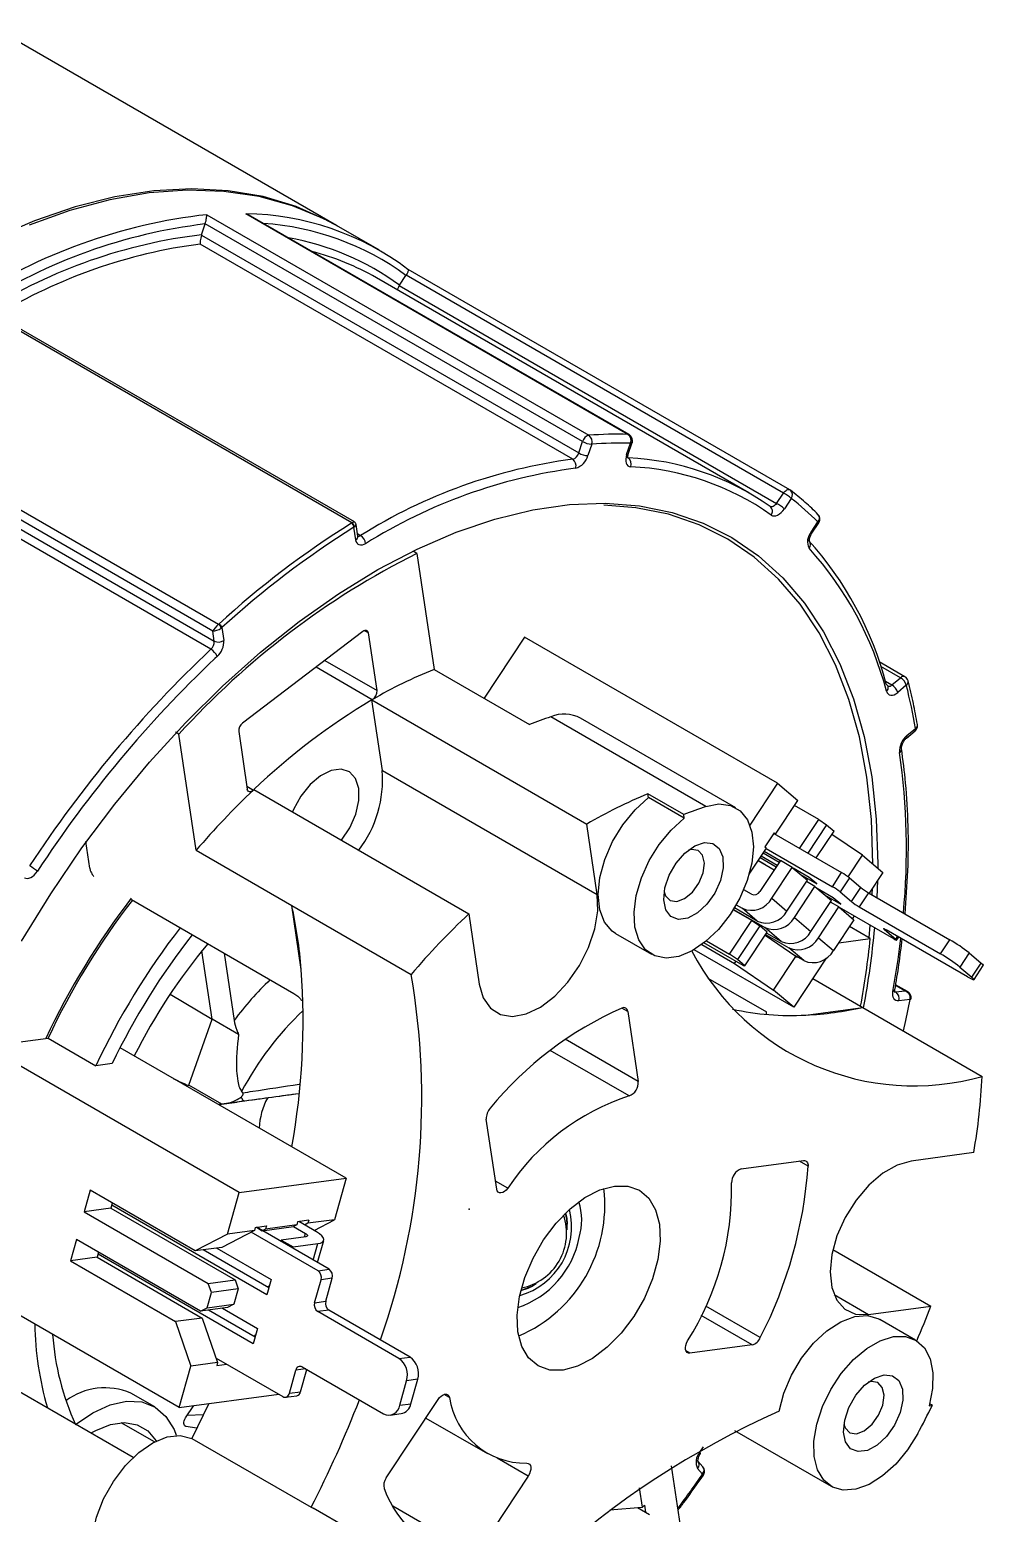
# Model space of a CAD drawing. Header units: millimetres. Extents: x 2517 to 77584, y 486 to 45347.
# Drawn here: x 3176.26 to 3193.2, y 1574.85 to 1601.2 of the extents above; entities that cross this region are included whole.
import ezdxf

# ---------------------------------------------------------------- set-up
doc = ezdxf.new("R2010")
doc.units = ezdxf.units.MM
doc.layers.add('实线', color=7, linetype='Continuous', lineweight=25)

msp = doc.modelspace()

# ---------------------------------------------------------------- linework, layer by layer
at = {"layer": '实线'}
for p, q in [((3181.7098, 1597.7259), (3175.6853, 1601.2038)), ((3179.4034, 1597.9181), (3186.1916, 1593.9993)), ((3186.8866, 1594.0168), (3180.0983, 1597.9356)), ((3186.907, 1594.0112), (3180.1435, 1597.9157)), ((3179.3124, 1597.5612), (3179.3765, 1597.7531)), ((3186.0815, 1593.8881), (3179.378, 1597.7579)), ((3182.4735, 1597.2851), (3181.7523, 1597.7015)), ((3185.9051, 1593.5744), (3179.2866, 1597.3952)), ((3179.3106, 1597.5553), (3186.0138, 1593.6856)), ((3182.8277, 1596.6653), (3182.9441, 1596.8393)), ((3189.6504, 1592.9738), (3182.9469, 1596.8437)), ((3189.7631, 1593.0315), (3182.9812, 1596.9466)), ((3189.0368, 1592.9766), (3182.4182, 1596.7974)), ((3182.8243, 1596.66), (3189.5275, 1592.7903)), ((3181.9812, 1592.4433), (3175.1509, 1596.3864)), ((3182.0271, 1592.4609), (3175.2751, 1596.3587)), ((3172.7839, 1594.587), (3179.6143, 1590.6439)), ((3179.5117, 1590.5238), (3172.8076, 1594.394)), ((3172.8361, 1594.2122), (3179.5386, 1590.3429)), ((3179.4798, 1590.2), (3172.8613, 1594.0208)), ((3186.0138, 1593.6856), (3186.0815, 1593.8881)), ((3186.2429, 1593.841), (3186.1752, 1593.6385)), ((3186.8642, 1593.6559), (3186.9319, 1593.8583)), ((3186.8932, 1593.6668), (3186.9608, 1593.8693)), ((3189.5275, 1592.7903), (3189.6504, 1592.9738)), ((3189.788, 1592.8786), (3189.6652, 1592.695)), ((3182.0539, 1592.1415), (3182.0203, 1592.3673)), ((3182.0878, 1592.2082), (3182.0566, 1592.4176)), ((3190.14, 1592.2785), (3190.2628, 1592.462)), ((3190.1549, 1592.2607), (3190.2777, 1592.4442)), ((3182.081, 1592.2536), (3182.138, 1592.2207)), ((3183.1349, 1591.9023), (3183.0692, 1591.9402)), ((3183.1349, 1591.9023), (3183.4417, 1589.8423)), ((3179.5386, 1590.3429), (3179.5117, 1590.5238)), ((3179.6737, 1590.5834), (3179.7073, 1590.3576)), ((3182.1797, 1590.5142), (3180.0426, 1588.8896)), ((3182.2768, 1590.4888), (3182.2062, 1590.5296)), ((3182.4291, 1589.4659), (3182.2768, 1590.4888)), ((3185.0493, 1590.417), (3184.3301, 1589.3294)), ((3189.5465, 1587.8208), (3185.0493, 1590.417)), ((3179.5896, 1590.0717), (3179.5482, 1590.033)), ((3181.5035, 1590.0002), (3182.4291, 1589.4659)), ((3191.8072, 1589.7125), (3191.3514, 1589.9756)), ((3182.3457, 1589.3044), (3181.3467, 1589.881)), ((3183.4417, 1589.8423), (3185.1388, 1588.8626)), ((3191.7289, 1589.6936), (3191.3781, 1589.8962)), ((3191.5758, 1589.5662), (3191.7289, 1589.6936)), ((3191.4598, 1589.6331), (3191.5758, 1589.5662)), ((3191.5099, 1589.5357), (3191.5096, 1589.5367)), ((3191.8321, 1589.5595), (3191.6789, 1589.4321)), ((3182.3373, 1589.2995), (3186.1557, 1587.0952)), ((3182.5238, 1588.0476), (3182.3373, 1589.2995)), ((3188.2734, 1587.4086), (3185.5157, 1589.0006)), ((3188.8042, 1587.3828), (3186.0465, 1588.9748)), ((3178.9102, 1588.6908), (3178.8516, 1588.7247)), ((3179.2171, 1586.6308), (3178.9102, 1588.6908)), ((3179.972, 1588.7368), (3180.1244, 1587.7138)), ((3191.8354, 1588.6227), (3191.9885, 1588.7502)), ((3191.8435, 1588.666), (3191.9966, 1588.7934)), ((3182.5238, 1588.0476), (3186.3421, 1585.8433)), ((3180.1165, 1587.7671), (3180.2341, 1587.6992)), ((3180.2421, 1587.7068), (3184.0605, 1585.5024)), ((3187.8785, 1587.2634), (3187.2421, 1587.6308)), ((3187.2519, 1587.565), (3187.2421, 1587.6308)), ((3189.5465, 1587.8208), (3189.0525, 1587.0738)), ((3189.5465, 1587.8208), (3189.9069, 1587.5149)), ((3187.8883, 1587.1977), (3187.2519, 1587.565)), ((3189.5112, 1586.9165), (3189.9069, 1587.5149)), ((3190.276, 1587.1786), (3189.8479, 1587.4257)), ((3186.3421, 1585.8433), (3186.1557, 1587.0952)), ((3187.8883, 1587.1977), (3187.8785, 1587.2634)), ((3189.9358, 1586.6641), (3190.276, 1587.1786)), ((3190.4142, 1587.0843), (3190.081, 1586.5803)), ((3190.276, 1587.1786), (3190.4142, 1587.0843)), ((3190.4142, 1587.0843), (3190.5477, 1586.971)), ((3189.4845, 1586.9391), (3189.3197, 1586.6898)), ((3189.4776, 1586.9286), (3190.6835, 1586.2325)), ((3189.5112, 1586.9165), (3189.4845, 1586.9391)), ((3189.4955, 1586.9183), (3189.5112, 1586.9165)), ((3190.2318, 1586.4933), (3190.5477, 1586.971)), ((3191.055, 1586.5404), (3190.5092, 1586.9128)), ((3177.3252, 1586.3148), (3177.2549, 1586.7871)), ((3179.2171, 1586.6308), (3180.9142, 1585.6511)), ((3188.0138, 1586.6451), (3187.9611, 1586.6328)), ((3189.0415, 1586.2061), (3189.3464, 1586.6671)), ((3189.2909, 1586.5832), (3189.5756, 1586.4188)), ((3189.593, 1586.4451), (3189.3082, 1586.6094)), ((3189.3197, 1586.6898), (3189.3464, 1586.6671)), ((3189.3429, 1586.6619), (3190.5186, 1585.9832)), ((3190.8003, 1586.1552), (3191.055, 1586.5404)), ((3191.055, 1586.5404), (3191.4154, 1586.2345)), ((3189.3223, 1586.3767), (3189.2007, 1586.4468)), ((3189.2007, 1586.4468), (3189.4855, 1586.2825)), ((3189.5947, 1586.4477), (3189.232, 1585.8991)), ((3189.2354, 1586.4993), (3189.5201, 1586.3349)), ((3189.5375, 1586.3612), (3189.2528, 1586.5255)), ((3189.4441, 1585.7767), (3189.8068, 1586.3252)), ((3189.8068, 1586.3252), (3189.5947, 1586.4477)), ((3189.8068, 1586.3252), (3190.0738, 1586.0986)), ((3190.1068, 1586.1485), (3189.82, 1586.314)), ((3189.7111, 1585.5501), (3190.0738, 1586.0986)), ((3189.9535, 1586.2007), (3190.2403, 1586.0352)), ((3190.2073, 1585.9853), (3190.0565, 1586.0724)), ((3190.2403, 1586.0352), (3190.1068, 1586.1485)), ((3190.5186, 1585.9832), (3190.6835, 1586.2325)), ((3190.8217, 1586.1382), (3190.6569, 1585.8889)), ((3190.8217, 1586.1382), (3191.022, 1585.9683)), ((3191.4154, 1586.2345), (3191.1724, 1585.8669)), ((3191.3201, 1586.0903), (3191.3087, 1585.7882)), ((3178.0681, 1585.7536), (3180.9531, 1584.0881)), ((3189.0812, 1585.8484), (3188.943, 1585.9282)), ((3189.4441, 1585.7767), (3189.7111, 1585.5501)), ((3189.8446, 1585.4368), (3190.2073, 1585.9853)), ((3190.2073, 1585.9853), (3190.501, 1585.736)), ((3190.534, 1585.7859), (3190.2472, 1585.9515)), ((3190.3807, 1585.8381), (3190.6675, 1585.6726)), ((3190.6675, 1585.6726), (3190.534, 1585.7859)), ((3190.6569, 1585.8889), (3190.8571, 1585.7189)), ((3190.8571, 1585.7189), (3191.022, 1585.9683)), ((3191.1602, 1585.874), (3190.9954, 1585.6246)), ((3191.1602, 1585.874), (3192.6027, 1585.0412)), ((3191.2261, 1585.8359), (3191.231, 1585.9556)), ((3180.9142, 1585.6511), (3183.0355, 1584.4265)), ((3181.0837, 1584.5127), (3180.9142, 1585.6511)), ((3184.0605, 1585.5024), (3184.2469, 1584.2506)), ((3189.089, 1585.3834), (3188.7584, 1585.5743)), ((3188.7617, 1585.5796), (3189.3168, 1585.2591)), ((3189.1833, 1585.3724), (3188.7781, 1585.6064)), ((3188.8099, 1585.6605), (3188.9163, 1585.5991)), ((3189.1833, 1585.3724), (3188.9163, 1585.5991)), ((3190.1383, 1585.1875), (3190.501, 1585.736)), ((3190.2718, 1585.0742), (3190.6345, 1585.6227)), ((3190.6345, 1585.6227), (3190.4837, 1585.7098)), ((3190.6345, 1585.6227), (3190.9015, 1585.3961)), ((3191.6133, 1585.0541), (3190.6477, 1585.6115)), ((3190.9954, 1585.6246), (3192.4379, 1584.7919)), ((3188.6933, 1584.785), (3189.089, 1585.3834)), ((3189.2272, 1585.2891), (3188.8316, 1584.6907)), ((3189.089, 1585.3834), (3189.2272, 1585.2891)), ((3189.3607, 1585.1758), (3189.2272, 1585.2891)), ((3189.6105, 1585.0099), (3189.3168, 1585.2591)), ((3189.8446, 1585.4368), (3190.1383, 1585.1875)), ((3190.9015, 1585.3961), (3190.5388, 1584.8476)), ((3191.1928, 1585.0634), (3190.8227, 1585.277)), ((3190.9052, 1585.4629), (3190.8756, 1585.4181)), ((3191.1693, 1585.0769), (3191.1903, 1585.2983)), ((3191.4511, 1585.2303), (3191.4445, 1585.2204)), ((3191.4445, 1585.2204), (3191.6447, 1585.0504)), ((3192.9185, 1584.384), (3191.476, 1585.2167)), ((3186.6679, 1585.152), (3187.3043, 1584.7846)), ((3188.1994, 1584.9542), (3188.7811, 1584.6184)), ((3188.9336, 1584.5811), (3188.2374, 1584.983)), ((3188.2845, 1585.021), (3188.6933, 1584.785)), ((3188.9651, 1584.5774), (3189.3607, 1585.1758)), ((3189.868, 1584.7453), (3189.3222, 1585.1176)), ((3189.333, 1585.1339), (3189.744, 1584.8966)), ((3189.6105, 1585.0099), (3189.3503, 1585.1601)), ((3190.2718, 1585.0742), (3190.5388, 1584.8476)), ((3190.6318, 1584.9882), (3191.1928, 1585.0634)), ((3191.6447, 1585.0504), (3191.6777, 1585.1003)), ((3191.66, 1585.0332), (3191.697, 1585.0891)), ((3192.4379, 1584.7919), (3192.6027, 1585.0412)), ((3179.4995, 1583.6311), (3179.3189, 1584.8436)), ((3179.7126, 1584.8043), (3179.8907, 1583.6085)), ((3189.8328, 1583.841), (3188.0618, 1584.8633)), ((3188.8316, 1584.6907), (3188.6933, 1584.785)), ((3188.9651, 1584.5774), (3188.8316, 1584.6907)), ((3189.4724, 1584.1469), (3189.868, 1584.7453)), ((3190.011, 1584.67), (3189.744, 1584.8966)), ((3190.011, 1584.67), (3189.7989, 1584.7924)), ((3190.4097, 1584.7134), (3189.8328, 1583.841)), ((3189.8947, 1584.7226), (3189.868, 1584.7453)), ((3189.8947, 1584.7226), (3189.9017, 1584.7331)), ((3192.9483, 1584.8054), (3192.7835, 1584.5561)), ((3192.9483, 1584.8054), (3193.1619, 1584.6242)), ((3188.7811, 1584.6184), (3188.8054, 1584.6551)), ((3188.7811, 1584.6184), (3189.4724, 1584.1469)), ((3188.9336, 1584.5811), (3188.9651, 1584.5774)), ((3192.7835, 1584.5561), (3192.9971, 1584.3748)), ((3192.9971, 1584.3748), (3193.1619, 1584.6242)), ((3193.0352, 1584.3318), (3193.2001, 1584.5812)), ((3188.3085, 1584.3602), (3189.3483, 1583.76)), ((3190.1702, 1584.3512), (3191.0586, 1583.8383)), ((3191.8056, 1584.1349), (3191.6411, 1584.2299)), ((3191.8524, 1584.1198), (3191.6428, 1584.2408)), ((3178.7537, 1584.0751), (3179.4995, 1583.6311)), ((3189.8328, 1583.841), (3189.4724, 1584.1469)), ((3191.626, 1584.1242), (3191.6448, 1584.1133)), ((3191.6448, 1584.1133), (3191.8056, 1584.1349)), ((3191.8999, 1583.9822), (3191.6992, 1583.9553)), ((3186.8848, 1583.7661), (3186.779, 1583.8271)), ((3186.8848, 1583.7661), (3187.0699, 1582.5236)), ((3189.3494, 1583.716), (3189.3483, 1583.76)), ((3190.0467, 1583.7027), (3191.0586, 1583.8383)), ((3191.0586, 1583.8383), (3193.1799, 1582.6137)), ((3179.0872, 1582.4585), (3179.4995, 1583.6311)), ((3179.9697, 1583.3597), (3179.4995, 1583.6311)), ((3175.4837, 1583.1454), (3176.5864, 1583.2932)), ((3179.9809, 1580.5492), (3175.4837, 1583.1454)), ((3176.5864, 1583.2932), (3177.4349, 1582.8033)), ((3181.8822, 1580.804), (3177.8639, 1583.1237)), ((3187.0699, 1582.5236), (3185.7731, 1583.2722)), ((3177.7237, 1582.842), (3177.4349, 1582.8033)), ((3186.9083, 1582.2663), (3185.5074, 1583.075)), ((3179.6738, 1582.1199), (3179.0872, 1582.4585)), ((3180.0241, 1582.3441), (3180.0422, 1582.322)), ((3179.6168, 1582.1118), (3179.9453, 1582.1558)), ((3179.7574, 1582.1313), (3179.6738, 1582.1199)), ((3180.0828, 1582.1755), (3179.7574, 1582.1313)), ((3184.5556, 1580.6123), (3184.3706, 1581.8548)), ((3188.9012, 1580.9693), (3190.0057, 1581.1173)), ((3190.0871, 1581.0185), (3189.9329, 1581.1075)), ((3193.0306, 1581.2603), (3191.9178, 1581.1111)), ((3179.9809, 1580.5492), (3181.8822, 1580.804)), ((3181.8822, 1580.804), (3181.6769, 1580.0681)), ((3184.7532, 1580.628), (3184.5345, 1580.7543)), ((3177.3326, 1580.5907), (3177.2262, 1580.2091)), ((3179.1994, 1579.513), (3177.3326, 1580.5907)), ((3179.7757, 1579.8133), (3179.9809, 1580.5492)), ((3177.7015, 1580.2728), (3177.2262, 1580.2091)), ((3177.2262, 1580.2091), (3179.4324, 1578.9355)), ((3177.7267, 1580.3632), (3177.7015, 1580.2728)), ((3177.7015, 1580.2728), (3179.9077, 1578.9992)), ((3180.4744, 1578.7353), (3177.7167, 1580.3273)), ((3180.2662, 1579.9315), (3180.4642, 1579.958)), ((3180.3914, 1579.8735), (3180.9459, 1579.9478)), ((3181.0036, 1579.9778), (3180.449, 1579.9035)), ((3180.4642, 1579.958), (3180.449, 1579.9035)), ((3181.0036, 1579.9778), (3180.9459, 1579.9478)), ((3180.9459, 1579.9478), (3181.1581, 1579.8253)), ((3181.0188, 1580.0323), (3181.0036, 1579.9778)), ((3181.2168, 1580.0589), (3181.0188, 1580.0323)), ((3181.3561, 1579.8519), (3181.0388, 1580.035)), ((3181.2016, 1580.0044), (3181.144, 1579.9743)), ((3181.6769, 1580.0681), (3181.2016, 1580.0044)), ((3181.2168, 1580.0589), (3181.2016, 1580.0044)), ((3181.3114, 1579.8777), (3181.6769, 1580.0681)), ((3185.8087, 1579.8889), (3185.8087, 1579.9869)), ((3177.0894, 1579.7184), (3176.9829, 1579.3368)), ((3179.2955, 1578.4448), (3177.0894, 1579.7184)), ((3179.7757, 1579.8133), (3179.1994, 1579.513)), ((3180.251, 1579.877), (3179.6747, 1579.5767)), ((3180.251, 1579.877), (3179.7757, 1579.8133)), ((3181.3813, 1579.1612), (3180.1934, 1579.8469)), ((3180.2662, 1579.9315), (3180.251, 1579.877)), ((3181.5793, 1579.1877), (3180.2863, 1579.9342)), ((3180.2863, 1579.9342), (3180.3914, 1579.8735)), ((3180.449, 1579.9035), (3180.3914, 1579.8735)), ((3180.7212, 1579.6831), (3180.728, 1579.7073)), ((3181.1637, 1579.7657), (3180.728, 1579.7073)), ((3180.728, 1579.7073), (3180.9401, 1579.5849)), ((3181.1406, 1579.7626), (3181.1581, 1579.8253)), ((3181.3732, 1579.3067), (3181.4834, 1579.7019)), ((3177.4834, 1579.4909), (3177.4582, 1579.4005)), ((3180.2311, 1577.8631), (3177.4734, 1579.455)), ((3179.6747, 1579.5767), (3179.1994, 1579.513)), ((3180.5083, 1578.8566), (3179.3388, 1579.5317)), ((3179.5857, 1579.5648), (3180.5504, 1579.0079)), ((3180.9334, 1579.5606), (3180.9401, 1579.5849)), ((3180.9401, 1579.5849), (3181.3758, 1579.6433)), ((3181.2946, 1579.3521), (3181.3758, 1579.6433)), ((3190.528, 1579.5404), (3192.2704, 1578.5345)), ((3178.9166, 1576.7331), (3174.4194, 1579.3293)), ((3177.4582, 1579.4005), (3176.9829, 1579.3368)), ((3176.9829, 1579.3368), (3178.8497, 1578.2592)), ((3177.4582, 1579.4005), (3179.325, 1578.3229)), ((3181.3813, 1579.1612), (3181.5793, 1579.1877)), ((3179.4324, 1578.9355), (3179.9077, 1578.9992)), ((3179.4868, 1578.7775), (3179.4324, 1578.9355)), ((3179.9077, 1578.9992), (3179.9621, 1578.8412)), ((3180.5504, 1579.0079), (3180.4744, 1578.7353)), ((3180.4932, 1578.8653), (3180.4999, 1578.8896)), ((3180.5181, 1578.8921), (3180.4999, 1578.8896)), ((3180.4999, 1578.8896), (3180.515, 1578.8809)), ((3181.3217, 1578.5943), (3181.4357, 1579.0031)), ((3181.6338, 1579.0297), (3181.4357, 1579.0031)), ((3181.5198, 1578.6208), (3181.6338, 1579.0297)), ((3185.1724, 1578.8846), (3185.2572, 1578.9336)), ((3179.4108, 1578.5049), (3179.4868, 1578.7775)), ((3179.9621, 1578.8412), (3179.4868, 1578.7775)), ((3179.9621, 1578.8412), (3179.8861, 1578.5686)), ((3190.5475, 1578.7375), (3191.1576, 1578.3854)), ((3179.7708, 1578.5085), (3179.2955, 1578.4448)), ((3179.2955, 1578.4448), (3179.4108, 1578.5049)), ((3179.4108, 1578.5049), (3179.8861, 1578.5686)), ((3180.265, 1577.9844), (3179.435, 1578.4635)), ((3179.6818, 1578.4966), (3180.3072, 1578.1356)), ((3179.8861, 1578.5686), (3179.7708, 1578.5085)), ((3181.3217, 1578.5943), (3181.5198, 1578.6208)), ((3181.5742, 1578.4628), (3181.3762, 1578.4363)), ((3182.8187, 1577.6035), (3181.3762, 1578.4363)), ((3183.0167, 1577.6301), (3181.5742, 1578.4628)), ((3189.0934, 1577.8463), (3188.1905, 1578.3676)), ((3189.2384, 1577.9755), (3188.2693, 1578.5349)), ((3191.1576, 1578.3854), (3192.2704, 1578.5345)), ((3179.325, 1578.3229), (3178.8497, 1578.2592)), ((3178.8497, 1578.2592), (3179.1219, 1577.4691)), ((3179.325, 1578.3229), (3179.5972, 1577.5328)), ((3180.3072, 1578.1356), (3180.2311, 1577.8631)), ((3191.9961, 1577.9317), (3191.3597, 1578.2991)), ((3180.2499, 1577.9931), (3180.2567, 1578.0174)), ((3180.2749, 1578.0198), (3180.2567, 1578.0174)), ((3180.2567, 1578.0174), (3180.2718, 1578.0087)), ((3189.0934, 1577.8463), (3187.989, 1577.6983)), ((3179.57, 1577.6118), (3180.7579, 1576.926)), ((3182.8187, 1577.6035), (3183.0167, 1577.6301)), ((3187.989, 1577.6983), (3187.9158, 1577.7406)), ((3178.9166, 1576.7331), (3179.1219, 1577.4691)), ((3179.5972, 1577.5328), (3179.1219, 1577.4691)), ((3179.5972, 1577.5328), (3179.582, 1577.4783)), ((3179.582, 1577.4783), (3179.76, 1577.5021)), ((3180.8732, 1576.9861), (3180.9872, 1577.3949)), ((3181.1652, 1577.4188), (3180.9872, 1577.3949)), ((3181.0712, 1577.0126), (3181.1818, 1577.4092)), ((3181.1025, 1577.455), (3182.545, 1576.6222)), ((3175.6931, 1577.2382), (3178.0998, 1575.8488)), ((3182.8331, 1576.7724), (3182.9548, 1577.2085)), ((3183.1528, 1577.235), (3182.9548, 1577.2085)), ((3183.0312, 1576.7989), (3183.1528, 1577.235)), ((3191.2057, 1577.194), (3191.153, 1577.1817)), ((3178.4794, 1576.7451), (3178.0551, 1576.99)), ((3178.9166, 1576.7331), (3180.6822, 1576.9697)), ((3179.4423, 1576.8036), (3179.139, 1576.1853)), ((3180.8043, 1576.9161), (3181.0023, 1576.9427)), ((3180.8732, 1576.9861), (3181.0712, 1577.0126)), ((3182.5934, 1575.4826), (3183.5128, 1576.8731)), ((3182.8331, 1576.7724), (3183.0312, 1576.7989)), ((3183.7166, 1576.9111), (3183.6228, 1576.9652)), ((3192.2948, 1576.7732), (3192.2461, 1576.8013)), ((3179.0296, 1576.5492), (3179.174, 1576.7676)), ((3179.0595, 1576.5944), (3179.3487, 1576.6072)), ((3182.6608, 1576.5975), (3182.8589, 1576.624)), ((3183.2963, 1576.5457), (3184.3907, 1575.9139)), ((3192.2364, 1576.7653), (3192.2948, 1576.7732)), ((3178.4769, 1576.123), (3177.8863, 1576.464)), ((3179.0355, 1576.3952), (3179.0126, 1576.4084)), ((3179.2298, 1576.3648), (3179.0355, 1576.3952)), ((3188.7791, 1576.3249), (3190.4963, 1575.3335)), ((3179.139, 1576.1853), (3181.2604, 1574.9606)), ((3188.1616, 1575.9372), (3188.2294, 1576.0373)), ((3185.1148, 1575.5134), (3184.5634, 1575.8317)), ((3188.2184, 1575.6818), (3188.1297, 1575.7799)), ((3185.1148, 1575.5134), (3184.1954, 1574.1229)), ((3187.9447, 1573.7902), (3187.6608, 1575.6966)), ((3188.2143, 1575.5523), (3188.1255, 1575.6505)), ((3187.0887, 1575.3091), (3187.1401, 1574.9642)), ((3181.2604, 1574.9606), (3181.2939, 1574.9429)), ((3181.9303, 1574.5756), (3181.2939, 1574.9429)), ((3184.1954, 1574.1229), (3182.7117, 1574.9794)), ((3186.5643, 1574.9139), (3187.1401, 1574.9642)), ((3187.0558, 1574.9568), (3187.2679, 1574.8344)), ((3187.1401, 1574.9642), (3187.182, 1574.996)), ((3187.182, 1574.996), (3187.2003, 1574.8734))]:
    msp.add_line(p, q, dxfattribs=at)
at = {"layer": '实线', "flags": 128}
for points in [[(3181.731, 1597.7136), (3181.5454, 1597.8165), (3180.993, 1598.0623), (3180.4057, 1598.2386), (3179.7867, 1598.3445), (3179.1394, 1598.3794), (3178.4675, 1598.343), (3177.7747, 1598.2357), (3177.0649, 1598.0579), (3176.3421, 1597.8107), (3175.6103, 1597.4955)], [(3181.7523, 1597.7015), (3181.4871, 1597.8433), (3180.928, 1598.0761), (3180.3345, 1598.2393), (3179.7099, 1598.332), (3179.0577, 1598.3535), (3178.3816, 1598.3038), (3177.6853, 1598.1832), (3176.9728, 1597.9924), (3176.248, 1597.7323)], [(3186.8866, 1594.0168), (3186.9001, 1594.0144), (3186.907, 1594.0112)], [(3186.8642, 1593.6559), (3186.8532, 1593.6147), (3186.848, 1593.5752), (3186.8488, 1593.5387), (3186.8557, 1593.5065), (3186.8684, 1593.4798), (3186.8863, 1593.4595), (3186.909, 1593.4463), (3186.9354, 1593.4408)], [(3186.8932, 1593.6668), (3186.8924, 1593.6652), (3186.887, 1593.6603), (3186.8775, 1593.6572), (3186.8642, 1593.6559)], [(3186.9608, 1593.8693), (3186.9601, 1593.8676), (3186.9547, 1593.8628), (3186.9452, 1593.8596), (3186.9319, 1593.8583)], [(3189.6504, 1592.9738), (3189.664, 1592.9919), (3189.679, 1593.0076), (3189.695, 1593.0204), (3189.7112, 1593.0297), (3189.7271, 1593.0354), (3189.7422, 1593.0371), (3189.7558, 1593.0348), (3189.7631, 1593.0315)], [(3176.1141, 1585.015), (3176.6333, 1585.8568), (3177.1877, 1586.6704), (3177.7738, 1587.4507), (3178.3879, 1588.193), (3179.0265, 1588.8928), (3179.6855, 1589.5458), (3180.3609, 1590.148), (3181.0486, 1590.6957), (3181.7444, 1591.1855), (3182.4441, 1591.6145), (3183.1433, 1591.9801), (3183.8378, 1592.28), (3184.5233, 1592.5123), (3185.1957, 1592.6757), (3185.8508, 1592.7691), (3186.4847, 1592.7921), (3187.0934, 1592.7443), (3187.6732, 1592.6262), (3188.2206, 1592.4385), (3188.7323, 1592.1823), (3189.2051, 1591.8591), (3189.6361, 1591.471), (3190.0226, 1591.0203), (3190.3625, 1590.5098), (3190.6534, 1589.9426), (3190.8937, 1589.3221), (3191.082, 1588.6522), (3191.2169, 1587.937), (3191.2978, 1587.1808), (3191.3241, 1586.3882), (3191.3238, 1586.3123)], [(3191.2393, 1586.3841), (3191.2393, 1586.3883), (3191.2131, 1587.1771), (3191.1326, 1587.9297), (3190.9982, 1588.6416), (3190.8109, 1589.3083), (3190.5717, 1589.9258), (3190.2822, 1590.4903), (3189.944, 1590.9984), (3189.5592, 1591.447), (3189.1303, 1591.8333), (3188.6597, 1592.1549), (3188.1505, 1592.4099), (3187.6056, 1592.5968), (3187.0286, 1592.7143), (3186.4589, 1592.7609)], [(3189.5275, 1592.7903), (3189.5141, 1592.7725), (3189.4993, 1592.7569), (3189.4835, 1592.7442), (3189.4675, 1592.7348), (3189.4517, 1592.729), (3189.4368, 1592.727), (3189.4232, 1592.729), (3189.4148, 1592.7327)], [(3189.433, 1592.5841), (3189.4565, 1592.5724), (3189.4837, 1592.5685), (3189.5136, 1592.5724), (3189.5451, 1592.584), (3189.5772, 1592.6028), (3189.6086, 1592.6282), (3189.6383, 1592.6594), (3189.6652, 1592.695)], [(3190.2777, 1592.4442), (3190.2778, 1592.4446), (3190.2766, 1592.448), (3190.2715, 1592.4539), (3190.2628, 1592.462)], [(3182.2242, 1592.0745), (3182.194, 1592.0597), (3182.1647, 1592.0515), (3182.1372, 1592.0502), (3182.1123, 1592.0559), (3182.091, 1592.0684), (3182.0738, 1592.0872), (3182.0613, 1592.1119), (3182.0539, 1592.1415)], [(3190.1549, 1592.2607), (3190.155, 1592.261), (3190.1537, 1592.2645), (3190.1487, 1592.2704), (3190.14, 1592.2785)], [(3182.2768, 1590.4888), (3182.2726, 1590.505), (3182.2653, 1590.5181), (3182.2553, 1590.5276), (3182.2428, 1590.5332), (3182.2285, 1590.5346), (3182.2128, 1590.5318), (3182.1963, 1590.525), (3182.1797, 1590.5142)], [(3191.479, 1589.4549), (3191.4905, 1589.4271), (3191.5075, 1589.4055), (3191.5293, 1589.3909), (3191.5551, 1589.3839), (3191.5841, 1589.3847), (3191.6151, 1589.3932), (3191.6471, 1589.4092), (3191.6789, 1589.4321)], [(3181.801, 1586.8068), (3181.9459, 1587.0266), (3182.0516, 1587.2696), (3182.1061, 1587.5109), (3182.1047, 1587.7291), (3182.0475, 1587.9049), (3181.9394, 1588.0226), (3181.7902, 1588.0717), (3181.6131, 1588.048), (3181.4239, 1587.9535), (3181.2392, 1587.7966), (3181.0757, 1587.5912), (3180.9477, 1587.3556), (3180.9289, 1587.3103)], [(3180.2341, 1587.6992), (3180.2163, 1587.6847), (3180.198, 1587.6744), (3180.1802, 1587.6689), (3180.1638, 1587.6684), (3180.1493, 1587.673), (3180.1376, 1587.6824), (3180.1292, 1587.6963), (3180.1244, 1587.7138)], [(3186.6679, 1585.152), (3186.6076, 1585.193), (3186.4705, 1585.3534), (3186.3854, 1585.5742), (3186.3572, 1585.8433), (3186.3872, 1586.1457), (3186.474, 1586.4649), (3186.6126, 1586.7834), (3186.7954, 1587.0836), (3187.0125, 1587.349), (3187.2519, 1587.565)], [(3188.2734, 1587.4086), (3188.5019, 1587.4525), (3188.7074, 1587.4258), (3188.8791, 1587.3299), (3189.0083, 1587.1697), (3189.0883, 1586.9534), (3189.1149, 1586.6923), (3189.0868, 1586.3998), (3189.0055, 1586.091), (3188.8751, 1585.7818), (3188.7023, 1585.4882), (3188.4961, 1585.2253), (3188.2671, 1585.0067), (3188.0272, 1584.8437), (3187.7886, 1584.7446), (3187.5637, 1584.7146), (3187.3642, 1584.7552), (3187.2002, 1584.8643), (3187.0803, 1585.0364), (3187.0106, 1585.2625), (3186.9948, 1585.5309), (3187.0336, 1585.8279), (3187.1251, 1586.138), (3187.2645, 1586.4454), (3187.4446, 1586.7341), (3187.6562, 1586.9892), (3187.8883, 1587.1977)], [(3188.2443, 1586.7652), (3188.3948, 1586.7498), (3188.5083, 1586.6622), (3188.5727, 1586.512), (3188.5808, 1586.3153), (3188.532, 1586.0936), (3188.4313, 1585.8707), (3188.2898, 1585.671), (3188.1227, 1585.516), (3187.9483, 1585.4225), (3187.7853, 1585.4006), (3187.6514, 1585.4528), (3187.5613, 1585.5734), (3187.5245, 1585.7492), (3187.5451, 1585.9613), (3187.6209, 1586.1867), (3187.7437, 1586.4009), (3187.9001, 1586.5807), (3188.0732, 1586.7067), (3188.2443, 1586.7652)], [(3187.5321, 1585.8898), (3187.5551, 1585.8221), (3187.6363, 1585.7363), (3187.7553, 1585.7183), (3187.894, 1585.7708), (3188.0312, 1585.8859), (3188.1461, 1586.046), (3188.2212, 1586.2268), (3188.245, 1586.4007), (3188.214, 1586.5412), (3188.1328, 1586.6271), (3188.0138, 1586.6451), (3188.0138, 1586.6451)], [(3176.1648, 1586.1432), (3176.1886, 1586.1321), (3176.216, 1586.1287), (3176.246, 1586.1331), (3176.2776, 1586.1452), (3176.3097, 1586.1645), (3176.341, 1586.1903), (3176.3706, 1586.2217), (3176.3972, 1586.2577)], [(3184.2469, 1584.2506), (3184.3171, 1584.0071), (3184.444, 1583.8241), (3184.6204, 1583.7122), (3184.836, 1583.6778), (3185.0782, 1583.723), (3185.333, 1583.8451), (3185.5855, 1584.0371), (3185.8212, 1584.2878), (3186.0262, 1584.5826), (3186.1887, 1584.9044), (3186.2993, 1585.2344), (3186.3514, 1585.5536), (3186.3421, 1585.8433)], [(3191.4445, 1585.2204), (3191.4357, 1585.2283), (3191.4305, 1585.234), (3191.4291, 1585.2373), (3191.4316, 1585.2381), (3191.4378, 1585.2363), (3191.4475, 1585.232), (3191.4604, 1585.2254), (3191.476, 1585.2167)], [(3191.5946, 1584.1216), (3191.6855, 1584.6892), (3191.7346, 1585.0674)], [(3191.6133, 1585.0541), (3191.6288, 1585.0454), (3191.6417, 1585.0388), (3191.6514, 1585.0345), (3191.6577, 1585.0327), (3191.6601, 1585.0335), (3191.6587, 1585.0368), (3191.6535, 1585.0425), (3191.6447, 1585.0504)], [(3193.1619, 1584.6242), (3193.1839, 1584.6044), (3193.1969, 1584.5901), (3193.2004, 1584.5819), (3193.2001, 1584.5812)], [(3192.9185, 1584.384), (3192.9573, 1584.3623), (3192.9895, 1584.3458), (3193.0138, 1584.335), (3193.0294, 1584.3306), (3193.0355, 1584.3325), (3193.032, 1584.3408), (3193.0191, 1584.3551), (3192.9971, 1584.3748)], [(3191.6992, 1583.9553), (3191.672, 1583.955), (3191.6476, 1583.9617), (3191.6268, 1583.9751), (3191.6103, 1583.9948), (3191.5985, 1584.0201), (3191.5918, 1584.0504), (3191.5905, 1584.0846), (3191.5946, 1584.1216)], [(3191.7825, 1583.4204), (3191.8233, 1583.6058), (3191.8999, 1583.9822)], [(3180.0828, 1582.1755), (3180.0739, 1582.1758), (3180.0649, 1582.1791), (3180.056, 1582.1854), (3180.0473, 1582.1944), (3180.0391, 1582.2059), (3180.0315, 1582.2196), (3180.0249, 1582.2353), (3180.0193, 1582.2524)], [(3190.0057, 1581.1173), (3190.0238, 1581.1178), (3190.0403, 1581.1141), (3190.0548, 1581.1066), (3190.067, 1581.0952), (3190.0765, 1581.0803), (3190.0832, 1581.0622), (3190.0867, 1581.0415), (3190.0871, 1581.0185)], [(3191.9178, 1581.1111), (3191.6698, 1581.0398), (3191.4141, 1580.8934), (3191.1656, 1580.6804), (3190.9387, 1580.4133), (3190.7466, 1580.1075), (3190.6005, 1579.7808), (3190.5089, 1579.4522), (3190.477, 1579.1409), (3190.5068, 1578.8648), (3190.5965, 1578.6401), (3190.7409, 1578.4798), (3190.9316, 1578.3932), (3191.1576, 1578.3854)], [(3184.7532, 1580.628), (3184.7248, 1580.5948), (3184.6936, 1580.5686), (3184.6617, 1580.5513), (3184.631, 1580.5438), (3184.6034, 1580.5466), (3184.5808, 1580.5597), (3184.5645, 1580.582), (3184.5556, 1580.6123)], [(3186.6467, 1580.6671), (3186.8837, 1580.6645), (3187.0905, 1580.5905), (3187.258, 1580.4484), (3187.3788, 1580.2443), (3187.4477, 1579.9873), (3187.4616, 1579.6885), (3187.42, 1579.361), (3187.3246, 1579.0191), (3187.1797, 1578.6777), (3186.9915, 1578.3518), (3186.7684, 1578.0557), (3186.52, 1577.8021), (3186.2571, 1577.6024), (3185.9914, 1577.465), (3185.7344, 1577.3962), (3185.4973, 1577.3988), (3185.2905, 1577.4728), (3185.1231, 1577.6149), (3185.0023, 1577.819), (3184.9334, 1578.076), (3184.9195, 1578.3748), (3184.9611, 1578.7023), (3185.0565, 1579.0442), (3185.2014, 1579.3856), (3185.3895, 1579.7115), (3185.6127, 1580.0077), (3185.8611, 1580.2612), (3186.1239, 1580.461), (3186.3896, 1580.5983), (3186.6467, 1580.6671)], [(3185.8087, 1579.9869), (3185.8032, 1580.0799), (3185.7806, 1580.1865)], [(3185.7806, 1580.1865), (3185.8008, 1580.0979), (3185.8087, 1579.9869)], [(3181.1581, 1579.8253), (3181.1731, 1579.8156), (3181.1845, 1579.8058), (3181.1918, 1579.7963), (3181.1948, 1579.7876), (3181.1934, 1579.7799), (3181.1875, 1579.7735), (3181.1775, 1579.7687), (3181.1637, 1579.7657)], [(3181.3758, 1579.6433), (3181.4242, 1579.6538), (3181.4593, 1579.6705), (3181.4798, 1579.6928), (3181.4849, 1579.7198), (3181.4744, 1579.7504), (3181.4486, 1579.7834), (3181.4087, 1579.8177), (3181.3561, 1579.8519)], [(3184.9855, 1578.8091), (3185.1131, 1578.8536), (3185.1724, 1578.8846)], [(3185.1724, 1578.8846), (3185.1301, 1578.8618), (3184.9855, 1578.8091)], [(3189.5742, 1576.667), (3189.6561, 1576.9855), (3189.7904, 1577.3047), (3189.9698, 1577.6072), (3190.1843, 1577.8763), (3190.4222, 1578.0972), (3190.6705, 1578.2578), (3190.9154, 1578.3493), (3191.1435, 1578.3666), (3191.3422, 1578.3087), (3191.3597, 1578.2991)], [(3187.989, 1577.6983), (3187.9608, 1577.6995), (3187.9373, 1577.7109), (3187.9199, 1577.7319), (3187.9098, 1577.761), (3187.9075, 1577.7965), (3187.9132, 1577.8361), (3187.9266, 1577.8773), (3187.9468, 1577.9176)], [(3192.0353, 1576.2698), (3191.8551, 1575.9812), (3191.6434, 1575.7262), (3191.4112, 1575.518), (3191.1705, 1575.3673), (3190.9338, 1575.2818), (3190.7131, 1575.266), (3190.5199, 1575.3207), (3190.3642, 1575.4431), (3190.254, 1575.6269), (3190.195, 1575.8625), (3190.1902, 1576.1378), (3190.2399, 1576.4387), (3190.3415, 1576.7496), (3190.4897, 1577.0545), (3190.677, 1577.3375), (3190.8936, 1577.5843), (3191.1285, 1577.7819), (3191.3694, 1577.9203), (3191.6039, 1577.9922), (3191.82, 1577.994), (3192.0065, 1577.9255), (3192.1538, 1577.7904), (3192.2542, 1577.5956), (3192.3027, 1577.351), (3192.2966, 1577.0694), (3192.2364, 1576.7653)], [(3191.4362, 1577.3141), (3191.5867, 1577.2987), (3191.7003, 1577.2111), (3191.7646, 1577.0609), (3191.7728, 1576.8642), (3191.7239, 1576.6425), (3191.6233, 1576.4197), (3191.4817, 1576.2199), (3191.3147, 1576.0649), (3191.1402, 1575.9714), (3190.9772, 1575.9495), (3190.8434, 1576.0017), (3190.7532, 1576.1223), (3190.7164, 1576.2981), (3190.7371, 1576.5102), (3190.8129, 1576.7356), (3190.9357, 1576.9498), (3191.0921, 1577.1296), (3191.2652, 1577.2556), (3191.4362, 1577.3141)], [(3190.7241, 1576.4387), (3190.747, 1576.371), (3190.8283, 1576.2852), (3190.9473, 1576.2672), (3191.0859, 1576.3197), (3191.2232, 1576.4348), (3191.3381, 1576.5949), (3191.4132, 1576.7757), (3191.437, 1576.9496), (3191.4059, 1577.0902), (3191.3247, 1577.176), (3191.2057, 1577.194), (3191.2057, 1577.194)], [(3177.0734, 1576.4317), (3177.3798, 1576.6411), (3177.6859, 1576.7806), (3177.9797, 1576.8449), (3178.2501, 1576.8314), (3178.4867, 1576.7408), (3178.6804, 1576.5764), (3178.8236, 1576.3447), (3178.8639, 1576.2399)], [(3183.5128, 1576.8731), (3183.5399, 1576.9082), (3183.5704, 1576.9368), (3183.6023, 1576.9571), (3183.6336, 1576.9678), (3183.6624, 1576.9683), (3183.6868, 1576.9585), (3183.7052, 1576.939), (3183.7166, 1576.9111)], [(3179.0355, 1576.3952), (3179.0205, 1576.4015), (3179.0089, 1576.4132), (3179.0014, 1576.4299), (3178.9982, 1576.4507), (3178.9996, 1576.4742), (3179.0056, 1576.4994), (3179.0158, 1576.5249), (3179.0296, 1576.5492)], [(3177.3507, 1576.2813), (3177.434, 1576.3276), (3177.6974, 1576.4319), (3177.9464, 1576.4656), (3178.17, 1576.4272), (3178.3586, 1576.3184), (3178.5038, 1576.144), (3178.5072, 1576.1382)], [(3177.4143, 1573.9064), (3177.3651, 1574.1643), (3177.3759, 1574.4622), (3177.4462, 1574.7831), (3177.5719, 1575.1089), (3177.746, 1575.4211), (3177.9585, 1575.7019), (3178.1974, 1575.9353), (3178.449, 1576.1081), (3178.6992, 1576.2106), (3178.9336, 1576.2368), (3179.139, 1576.1853)], [(3185.0897, 1575.7457), (3185.1165, 1575.7412), (3185.1382, 1575.7266), (3185.1534, 1575.7029), (3185.1611, 1575.6715), (3185.1608, 1575.6344), (3185.1525, 1575.594), (3185.1369, 1575.5528), (3185.1148, 1575.5134)], [(3188.176, 1575.9186), (3188.1762, 1575.919), (3188.1751, 1575.9227), (3188.1701, 1575.9288), (3188.1616, 1575.9372)], [(3188.2279, 1575.5328), (3188.2281, 1575.5332), (3188.2272, 1575.5372), (3188.2225, 1575.5437), (3188.2143, 1575.5523)]]:
    msp.add_lwpolyline(points, dxfattribs=at)
at = {"layer": '实线'}
for centre, radius, start, end in [((3180.4816, 1588.2559), 9.7221, 96.36746, 123.25086), ((3180.0219, 1593.0194), 4.9168, 53.02351, 89.10902), ((3180.5303, 1588.2003), 9.6222, 96.88667, 122.53489), ((3180.0871, 1592.937), 4.8363, 53.79031, 86.18861), ((3180.4382, 1588.2296), 9.3992, 96.87934, 121.68315), ((3180.4899, 1588.156), 9.3173, 97.42021, 121.14507), ((3180.0651, 1592.9141), 4.6587, 53.63089, 80.25019), ((3180.1162, 1592.7924), 4.6195, 60.10952, 75.53749), ((3186.2324, 1593.8489), 0.1559, 105.15431, 165.44547), ((3186.6968, 1587.7389), 6.2808, 88.26848, 94.61334), ((3186.1106, 1593.8857), 0.1396, 341.33952, 54.53903), ((3186.8085, 1593.9088), 0.1333, 337.75157, 54.14032), ((3186.847, 1593.9073), 0.12, 0, 60.00269), ((3185.8616, 1593.7257), 0.1574, 286.04408, 345.23538), ((3186.1927, 1593.9987), 0.3606, 240.26586, 267.22564), ((3186.2603, 1594.2012), 0.3606, 240.26586, 267.22564), ((3186.7437, 1587.6343), 6.2269, 88.26854, 94.61326), ((3186.847, 1593.9073), 0.12, 341.52155, 0), ((3187.1274, 1584.2547), 9.3995, 97.47177, 122.06042), ((3187.1692, 1584.1794), 9.3159, 97.47175, 122.06045), ((3185.8235, 1593.4594), 0.1411, 342.19522, 54.64412), ((3185.8708, 1593.7188), 0.3148, 286.04402, 345.23539), ((3186.8141, 1593.4925), 0.1319, 336.93021, 54.06013), ((3186.6747, 1588.862), 4.7423, 54.75309, 87.37944), ((3186.7205, 1588.7456), 4.7001, 54.75313, 87.37941), ((3189.1405, 1592.0903), 1.0202, 50.59998, 60.01075), ((3189.7031, 1592.9276), 0.12, 52.54694, 60.00269), ((3189.7035, 1592.9442), 0.107, 322.15268, 47.26422), ((3186.8695, 1589.0728), 4.796, 44.96477, 52.5164), ((3189.3486, 1592.6489), 0.1064, 322.44788, 53.8049), ((3189.0176, 1591.9067), 1.0202, 50.60009, 60.01009), ((3190.178, 1592.511), 0.12, 0, 44.9993), ((3190.1848, 1592.5289), 0.1028, 319.36655, 40.62398), ((3190.6058, 1578.6421), 16.2741, 122.02297, 132.46007), ((3190.6128, 1578.6288), 16.2043, 122.02304, 132.46002), ((3181.9254, 1592.3594), 0.0952, 4.73989, 57.65222), ((3181.9442, 1592.3654), 0.0862, 6.21161, 64.57943), ((3190.178, 1592.511), 0.12, 326.20472, 0), ((3182.0164, 1592.2025), 0.0716, 301.59679, 4.57949), ((3182.0994, 1592.2764), 0.0677, 259.91684, 304.75808), ((3182.0376, 1592.063), 0.187, 3.53084, 57.50782), ((3190.3302, 1592.1117), 0.253, 138.7533, 207.97407), ((3185.5393, 1588.0227), 6.1367, 14.67732, 42.11858), ((3190.0261, 1592.0602), 0.105, 320.188, 37.54635), ((3189.686, 1578.9), 14.5594, 116.74107, 137.74197), ((3185.5953, 1587.9138), 6.0822, 14.67728, 42.11859), ((3179.5156, 1590.5223), 0.1567, 19.82968, 50.96231), ((3179.554, 1590.5387), 0.1277, 20.51006, 59.12646), ((3179.3599, 1590.3329), 0.179, 312.03805, 3.2094), ((3179.6108, 1590.4895), 0.1634, 243.77849, 306.2008), ((3179.3499, 1590.3376), 0.358, 312.03782, 3.20956), ((3194.0808, 1574.7067), 21.2892, 133.30188, 146.83924), ((3194.0786, 1574.703), 21.122, 133.46622, 146.83557), ((3179.3447, 1589.9731), 0.264, 21.92933, 59.22076), ((3186.5423, 1582.1386), 8.3042, 111.92353, 120.3552), ((3191.7814, 1589.6473), 0.07, 68.41178, 138.59747), ((3191.608, 1589.494), 0.2334, 16.31368, 58.81201), ((3191.7472, 1589.6085), 0.12, 14.63471, 60.00269), ((3182.2505, 1589.4559), 0.1789, 302.12237, 3.20681), ((3191.442, 1589.5151), 0.0711, 22.40839, 61.5951), ((3191.4318, 1589.5188), 0.0794, 306.44215, 17.10027), ((3191.5198, 1589.6198), 0.0775, 260.57385, 316.20153), ((3191.4549, 1589.3665), 0.2334, 16.31278, 58.8129), ((3191.7829, 1589.6247), 0.0817, 307.02801, 9.95294), ((3182.9771, 1587.2565), 9.1496, 9.67017, 14.57871), ((3188.224, 1579.3813), 11.5336, 120.69006, 133.79297), ((3187.723, 1582.3904), 6.969, 108.4651, 111.76552), ((3185.7536, 1588.4226), 0.625, 62.05624, 112.37257), ((3180.1519, 1588.7465), 0.1801, 127.36393, 183.08629), ((3192.0714, 1588.388), 0.3594, 129.34837, 183.22729), ((3191.8041, 1588.6509), 0.0422, 318.25632, 20.90778), ((3191.9118, 1588.8424), 0.12, 309.76548, 0), ((3191.9574, 1588.7784), 0.042, 317.83252, 20.96673), ((3191.957, 1588.8552), 0.0734, 302.66042, 5.77766), ((3191.9118, 1588.8424), 0.12, 0, 9.72424), ((3191.6744, 1588.4291), 0.0722, 301.84918, 3.38875), ((3179.6805, 1586.654), 12.1535, 354.62651, 8.10651), ((3180.4307, 1587.8936), 2.0987, 322.99365, 4.20965), ((3190.3138, 1577.0863), 14.6367, 133.52393, 139.30078), ((3190.372, 1579.9117), 8.3294, 112.07123, 120.41067), ((3190.486, 1580.7834), 6.9849, 108.46767, 111.91941), ((3175.6872, 1585.3611), 1.1437, 51.62167, 60.01278), ((3190.127, 1585.2683), 1.1133, 51.39036, 60.01158), ((3188.6714, 1577.598), 13.3946, 142.36163, 154.86382), ((3188.5916, 1577.6448), 13.2676, 142.37422, 154.80338), ((3189.0822, 1585.979), 0.4146, 246.41122, 330.78817), ((3189.1286, 1585.9569), 0.1185, 246.41108, 330.78757), ((3189.9622, 1585.019), 1.1133, 51.39036, 60.01158), ((3191.7167, 1586.8382), 1.1133, 231.39055, 240.01139), ((3172.3184, 1583.7889), 8.7951, 4.72052, 12.22348), ((3194.1271, 1574.8867), 14.6298, 133.47919, 139.3017), ((3189.3492, 1585.7524), 0.4146, 246.41121, 330.78818), ((3191.5517, 1586.5888), 1.1132, 231.39007, 240.01212), ((3189.4401, 1577.155), 13.2676, 142.37422, 154.80338), ((3189.4827, 1585.6391), 0.4146, 246.41116, 330.78824), ((3176.1055, 1586.6372), 15.2289, 349.37658, 354.77948), ((3189.0243, 1577.3948), 12.545, 141.93096, 154.26456), ((3187.2063, 1578.4461), 10.1554, 140.02314, 153.50162), ((3189.7764, 1585.3898), 0.4146, 246.41116, 330.78819), ((3189.9099, 1585.2765), 0.4146, 246.41117, 330.78818), ((3176.1142, 1586.6069), 15.1574, 349.55969, 354.15537), ((3191.2118, 1582.6309), 2.7829, 51.38992, 60.01194), ((3191.969, 1586.897), 4.4512, 207.51725, 285.78563), ((3190.1769, 1585.0499), 0.4146, 246.41115, 330.7882), ((3191.0468, 1582.3814), 2.783, 51.39011, 60.01176), ((3168.6449, 1583.5977), 12.4724, 349.67434, 4.20695), ((3170.2962, 1582.226), 12.9279, 340.60851, 9.79992), ((3184.6782, 1580.0202), 5.983, 133.88856, 143.14814), ((3191.5886, 1584.1626), 0.0414, 278.35735, 341.74748), ((3191.6372, 1584.158), 0.0453, 241.07277, 279.56455), ((3191.5623, 1583.9965), 0.143, 343.24644, 54.77651), ((3191.8976, 1584.002), 0.0199, 276.61867, 340.56956), ((3191.9008, 1584.0141), 0.0184, 274.94242, 340.76415), ((3184.7853, 1579.8625), 5.3691, 133.06219, 152.4712), ((3189.3516, 1578.0142), 6.3568, 113.87925, 140.60381), ((3186.8123, 1583.7627), 0.0726, 2.64219, 117.93558), ((3189.784, 1588.4798), 4.7844, 257.43198, 273.14769), ((3189.7393, 1589.8392), 6.1442, 272.86732, 282.3988), ((3181.9384, 1583.1689), 11.2552, 350.23652, 357.17214), ((3186.8152, 1582.5041), 0.2554, 291.37273, 4.36405), ((3181.6298, 1581.629), 1.2957, 152.42383, 177.0068), ((3188.1599, 1578.3832), 4.0799, 107.86595, 146.6171), ((3184.6326, 1581.8712), 0.2625, 137.45187, 183.58897), ((3182.2221, 1581.5722), 7.8845, 332.85929, 355.97342), ((3188.98, 1580.7305), 0.2514, 108.25263, 182.10437), ((3183.9459, 1580.3275), 2.5304, 293.29154, 6.71384), ((3183.6822, 1580.6178), 5.0476, 327.65887, 1.17383), ((3184.6231, 1579.9365), 1.2618, 285.72994, 14.27544), ((3185.0025, 1580.0589), 1.0629, 343.35585, 17.88483), ((3184.8078, 1579.8299), 0.9898, 281.10651, 18.89886), ((3184.4079, 1580.0649), 1.6426, 288.53398, 349.10369), ((3181.2988, 1579.0444), 0.143, 343.24642, 54.77623), ((3181.4969, 1579.0709), 0.143, 343.24627, 54.77638), ((3181.4586, 1578.5531), 0.143, 163.24645, 234.7762), ((3181.6567, 1578.5796), 0.143, 163.24668, 234.77602), ((3177.1009, 1584.3698), 16.2531, 336.6116, 338.95953), ((3182.0037, 1578.3052), 5.6545, 180.91514, 196.17227), ((3181.2904, 1578.3565), 4.6355, 184.01153, 204.53354), ((3189.0331, 1578.06), 0.222, 285.75555, 337.60687), ((3182.6125, 1577.3115), 0.3574, 343.24553, 54.77704), ((3182.8105, 1577.3381), 0.3574, 343.24546, 54.77709), ((3181.0658, 1577.3847), 0.0793, 62.4435, 172.59226), ((3177.5975, 1575.9101), 1.1728, 67.03373, 126.38697), ((3180.7946, 1576.9963), 0.0793, 242.44341, 352.59236), ((3180.9846, 1577.029), 0.0882, 281.59063, 349.26763), ((3163.4375, 1584.0917), 20.0258, 332.873, 338.86182), ((3182.8146, 1576.8399), 0.2204, 281.58812, 349.26967), ((3185.0664, 1577.1098), 1.3643, 188.37554, 270.9802), ((3195.8125, 1562.6114), 15.3778, 113.93304, 151.05055), ((3182.6366, 1576.7979), 0.1981, 242.4423, 352.59366), ((3177.032, 1584.3229), 17.028, 331.77529, 333.68077), ((3188.354, 1575.7673), 0.2566, 138.56306, 207.08183), ((3188.046, 1575.7178), 0.1042, 319.73596, 36.48799), ((3182.7686, 1575.3482), 0.2208, 142.52368, 194.5827), ((3169.1374, 1588.8216), 23.2379, 323.31852, 325.17877), ((3188.1347, 1575.6197), 0.1042, 319.73157, 36.57966), ((3188.1294, 1575.6013), 0.12, 0, 42.11067), ((3188.1294, 1575.6013), 0.12, 325.17565, 0), ((3184.426, 1575.9868), 1.9957, 200.35345, 259.00228)]:
    msp.add_arc(centre, radius, start, end, dxfattribs=at)
for centre, major_axis, ratio, start_param, end_param in [((3181.9421, 1592.3714), (0.0863, 0.0885), 0.2328981, 0.0632022, 0.8798562), ((3181.9421, 1592.3714), (0.1133, 0.0502), 0.3487355, 5.4318256, 6.1760262), ((3179.5955, 1590.5875), (0.0863, 0.0885), 0.2328981, 1.1234078, 2.5724283), ((3179.5955, 1590.5875), (0.1133, 0.0502), 0.3487355, 3.7392534, 5.1882739), ((3191.7752, 1584.0258), (0.1159, -0.0646), 0.8465972, 0.3232523, 1.7722728), ((3191.7752, 1584.0258), (0.1194, 0.0456), 0.837344, 0.5750376, 1.0164038), ((3174.3016, 1585.264), (4.7854, -2.8059), 0.0205473, 5.9516158, 6.287183), ((3179.734, 1582.1279), (0.1943, 0.0264), 0.0008578, 1.8859826, 2.2215498), ((3180.8073, 1582.2696), (4.0381, 0.5491), 0.0008571, 1.5109313, 1.7858003), ((3179.7186, 1582.1211), (5.5413, 0.7535), 0.0008514, 1.3283228, 1.5049149)]:
    msp.add_ellipse(centre, major_axis=major_axis, ratio=ratio, start_param=start_param, end_param=end_param, dxfattribs=at)
for points, knots in [([(3179.378, 1597.7579), (3179.3884, 1597.7931), (3179.396, 1597.8306), (3179.404, 1597.8862), (3179.4048, 1597.906), (3179.4034, 1597.9181)], [0, 0, 0, 0, 0.5, 0.5, 1, 1, 1, 1]), ([(3180.0983, 1597.9356), (3180.0989, 1597.9354), (3180.113, 1597.9308), (3180.1294, 1597.9259), (3180.1418, 1597.9161), (3180.1431, 1597.9151)], [0, 0, 0, 0, 0.0339883, 0.8979172, 1, 1, 1, 1]), ([(3179.3106, 1597.5553), (3179.3005, 1597.5202), (3179.2933, 1597.483), (3179.2858, 1597.4277), (3179.2851, 1597.4077), (3179.2866, 1597.3952)], [0, 0, 0, 0, 0.5, 0.5, 1, 1, 1, 1]), ([(3182.9809, 1596.9459), (3182.9823, 1596.9449), (3182.9868, 1596.9419), (3182.9856, 1596.9256), (3182.9764, 1596.8989), (3182.9634, 1596.8714), (3182.9524, 1596.8529), (3182.9469, 1596.8437)], [0, 0, 0, 0, 0.1534237, 0.4641487, 0.6894, 0.8442649, 1, 1, 1, 1]), ([(3182.8243, 1596.66), (3182.8189, 1596.6507), (3182.8081, 1596.6321), (3182.7953, 1596.6046), (3182.7913, 1596.5912), (3182.789, 1596.5833)], [0, 0, 0, 0, 0.2951583, 0.5886239, 1, 1, 1, 1]), ([(3186.8849, 1593.5932), (3186.8844, 1593.5942), (3186.8835, 1593.5961), (3186.882, 1593.6185), (3186.8862, 1593.6443), (3186.8915, 1593.6614), (3186.8932, 1593.6668)], [0, 0, 0, 0, 0.2821225, 0.5746916, 0.8662222, 1, 1, 1, 1]), ([(3190.2628, 1592.5958), (3190.1885, 1592.6679), (3190.0324, 1592.8193), (3189.8642, 1592.9529), (3189.7761, 1593.0228)], [0, 0, 0, 0, 0.4764064, 1, 1, 1, 1]), ([(3182.0562, 1592.4156), (3182.0561, 1592.4174), (3182.056, 1592.4266), (3182.0481, 1592.4421), (3182.0368, 1592.4559), (3182.0277, 1592.46), (3182.0257, 1592.461)], [0, 0, 0, 0, 0.0986509, 0.4780452, 0.8812739, 1, 1, 1, 1]), ([(3182.0886, 1592.2036), (3182.0887, 1592.2032), (3182.0888, 1592.2028), (3182.088, 1592.2069), (3182.0878, 1592.2082)], [0, 0, 0, 0, 0.6955619, 1, 1, 1, 1]), ([(3190.1126, 1592.1197), (3190.1128, 1592.1195), (3190.1142, 1592.1175), (3190.1105, 1592.1264), (3190.1108, 1592.1491), (3190.1172, 1592.1832), (3190.1318, 1592.2228), (3190.1473, 1592.2482), (3190.1549, 1592.2607)], [0, 0, 0, 0, 0.03303476, 0.21609468, 0.39982081, 0.58968186, 0.79865377, 1, 1, 1, 1]), ([(3192.0301, 1588.8627), (3192.0072, 1588.9888), (3191.9591, 1589.2536), (3191.8962, 1589.5065), (3191.8633, 1589.6388)], [0, 0, 0, 0, 0.4763865, 1, 1, 1, 1]), ([(3191.7463, 1588.4348), (3191.7458, 1588.4404), (3191.7447, 1588.452), (3191.7495, 1588.4844), (3191.7626, 1588.5237), (3191.7849, 1588.5662), (3191.8115, 1588.6011), (3191.8285, 1588.6165), (3191.8354, 1588.6227)], [0, 0, 0, 0, 0.1520934, 0.3105359, 0.4843587, 0.673048, 0.8680874, 1, 1, 1, 1]), ([(3191.8088, 1585.4995), (3191.8288, 1585.7554), (3191.8704, 1586.2868), (3191.8715, 1587.0624), (3191.833, 1587.7879), (3191.7734, 1588.233), (3191.7463, 1588.4348)], [0, 0, 0, 0, 0.2472324, 0.5132874, 0.7793825, 1, 1, 1, 1]), ([(3177.3252, 1586.3148), (3177.3295, 1586.2966), (3177.338, 1586.2602), (3177.366, 1586.2048), (3177.3909, 1586.1744), (3177.4011, 1586.1621)], [0, 0, 0, 0, 0.3721693, 0.7448127, 1, 1, 1, 1]), ([(3191.6279, 1584.1496), (3191.6541, 1584.3002), (3191.7072, 1584.6053), (3191.7406, 1584.9033), (3191.7575, 1585.0542)], [0, 0, 0, 0, 0.4936159, 1, 1, 1, 1]), ([(3180.9531, 1584.0881), (3180.9756, 1584.0727), (3181.0207, 1584.0417), (3181.0689, 1583.9934), (3181.0882, 1583.9647), (3181.09, 1583.962)], [0, 0, 0, 0, 0.4757162, 0.950876, 1, 1, 1, 1]), ([(3191.6269, 1584.1076), (3191.6272, 1584.1072), (3191.6285, 1584.1052), (3191.6249, 1584.115), (3191.6253, 1584.1328), (3191.6274, 1584.1462), (3191.6279, 1584.1496)], [0, 0, 0, 0, 0.0982023, 0.4815528, 0.8676852, 1, 1, 1, 1]), ([(3191.9182, 1584.008), (3191.9178, 1584.0214), (3191.9171, 1584.0472), (3191.8978, 1584.082), (3191.8763, 1584.1061), (3191.8588, 1584.1146), (3191.8538, 1584.117)], [0, 0, 0, 0, 0.2956961, 0.5680442, 0.8753345, 1, 1, 1, 1]), ([(3191.9157, 1583.9918), (3191.9164, 1583.995), (3191.9176, 1584.0004), (3191.9176, 1584.0059), (3191.9176, 1584.0081)], [0, 0, 0, 0, 0.6033588, 1, 1, 1, 1]), ([(3179.8907, 1583.6085), (3179.9027, 1583.552), (3179.9198, 1583.472), (3179.9584, 1583.3852), (3179.9697, 1583.3597)], [0, 0, 0, 0, 0.70614909, 1, 1, 1, 1]), ([(3179.9697, 1583.3597), (3179.9465, 1583.1437), (3179.9166, 1582.8658), (3179.9493, 1582.5507), (3179.9766, 1582.4216), (3180.0101, 1582.3669), (3180.0241, 1582.3441)], [0, 0, 0, 0, 0.6215499, 0.8001825, 0.9167766, 1, 1, 1, 1]), ([(3180.0193, 1582.2524), (3180.0256, 1582.2579), (3180.0355, 1582.2667), (3180.0455, 1582.2812), (3180.0497, 1582.2924), (3180.0507, 1582.3021), (3180.0489, 1582.3114), (3180.0454, 1582.3178), (3180.0428, 1582.3211), (3180.0422, 1582.322)], [0, 0, 0, 0, 0.3288163, 0.5166314, 0.6441521, 0.7419684, 0.8401062, 0.960517, 1, 1, 1, 1]), ([(3180.0422, 1582.322), (3180.1021, 1582.3312), (3180.4277, 1582.3815), (3180.7672, 1582.4338), (3181.0442, 1582.4764)], [0, 0, 0, 0, 0.1840214, 1, 1, 1, 1]), ([(3179.7574, 1582.1313), (3179.814, 1582.1466), (3179.9059, 1582.1714), (3179.9878, 1582.2299), (3180.0193, 1582.2524)], [0, 0, 0, 0, 0.6154014, 1, 1, 1, 1]), ([(3188.1324, 1575.7762), (3188.1327, 1575.7758), (3188.134, 1575.7739), (3188.1304, 1575.7834), (3188.1309, 1575.8067), (3188.1377, 1575.8412), (3188.1527, 1575.8809), (3188.1684, 1575.9063), (3188.176, 1575.9187)], [0, 0, 0, 0, 0.0432014, 0.2231971, 0.4045168, 0.5931994, 0.8009167, 1, 1, 1, 1]), ([(3187.7779, 1574.9103), (3187.819, 1574.9648), (3187.9725, 1575.1684), (3188.1199, 1575.3788), (3188.2279, 1575.5328)], [0, 0, 0, 0, 0.2676223, 1, 1, 1, 1])]:
    msp.add_open_spline(points, degree=3, knots=knots, dxfattribs=at)
for points in [[(3179.378, 1597.7579), (3179.3775, 1597.7563), (3179.377, 1597.7547), (3179.3765, 1597.7531)], [(3179.3124, 1597.5612), (3179.3117, 1597.5592), (3179.3111, 1597.5573), (3179.3106, 1597.5553)], [(3182.9469, 1596.8437), (3182.946, 1596.8422), (3182.9451, 1596.8407), (3182.9441, 1596.8393)], [(3182.8277, 1596.6653), (3182.8265, 1596.6636), (3182.8254, 1596.6618), (3182.8243, 1596.66)], [(3181.9763, 1592.4399), (3181.9781, 1592.441), (3181.9797, 1592.4421), (3181.9812, 1592.4433)], [(3182.0203, 1592.3673), (3182.0237, 1592.3697), (3182.027, 1592.3722), (3182.0299, 1592.3747)], [(3179.6143, 1590.6439), (3179.6161, 1590.6453), (3179.6179, 1590.6468), (3179.6196, 1590.6483)], [(3179.6737, 1590.5834), (3179.6703, 1590.5806), (3179.6667, 1590.5779), (3179.663, 1590.5754)], [(3191.8999, 1583.9822), (3191.901, 1583.9866), (3191.9018, 1583.9911), (3191.9024, 1583.9957)]]:
    msp.add_open_spline(points, degree=3, dxfattribs=at)
msp.add_point((3184.0692, 1580.2563), dxfattribs=at)

doc.saveas('drawing.dxf')
